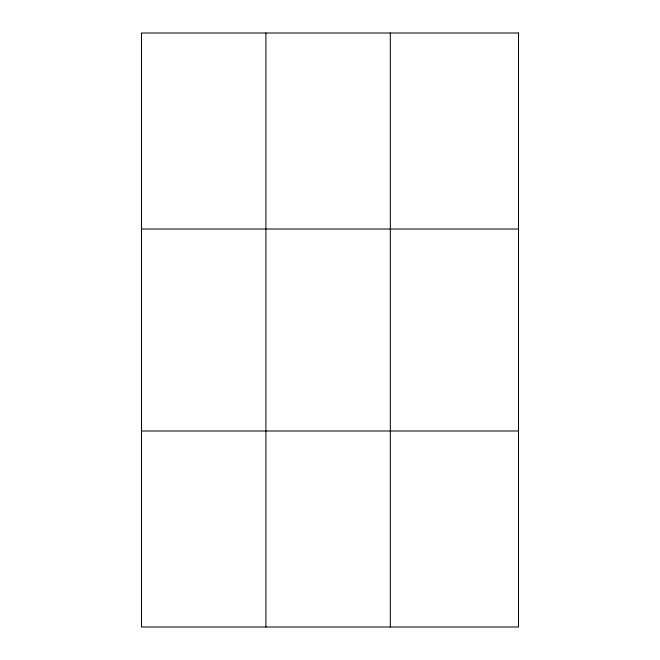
<?xml version="1.0" encoding="UTF-8"?>
<svg xmlns="http://www.w3.org/2000/svg" width="660" height="660" viewBox="0 0 660 660"><rect width="100%" height="100%" fill="white"/><g stroke="black" fill="none" stroke-linecap="round" stroke-linejoin="round"><path stroke-width="0.99" d="M265.906 627L265.906 33M390.324 627L390.324 33M141.496 229.02L518.504 229.02M141.496 430.98L518.504 430.98M518.504 33L141.496 33L141.496 627L518.504 627L518.504 33"/></g></svg>
